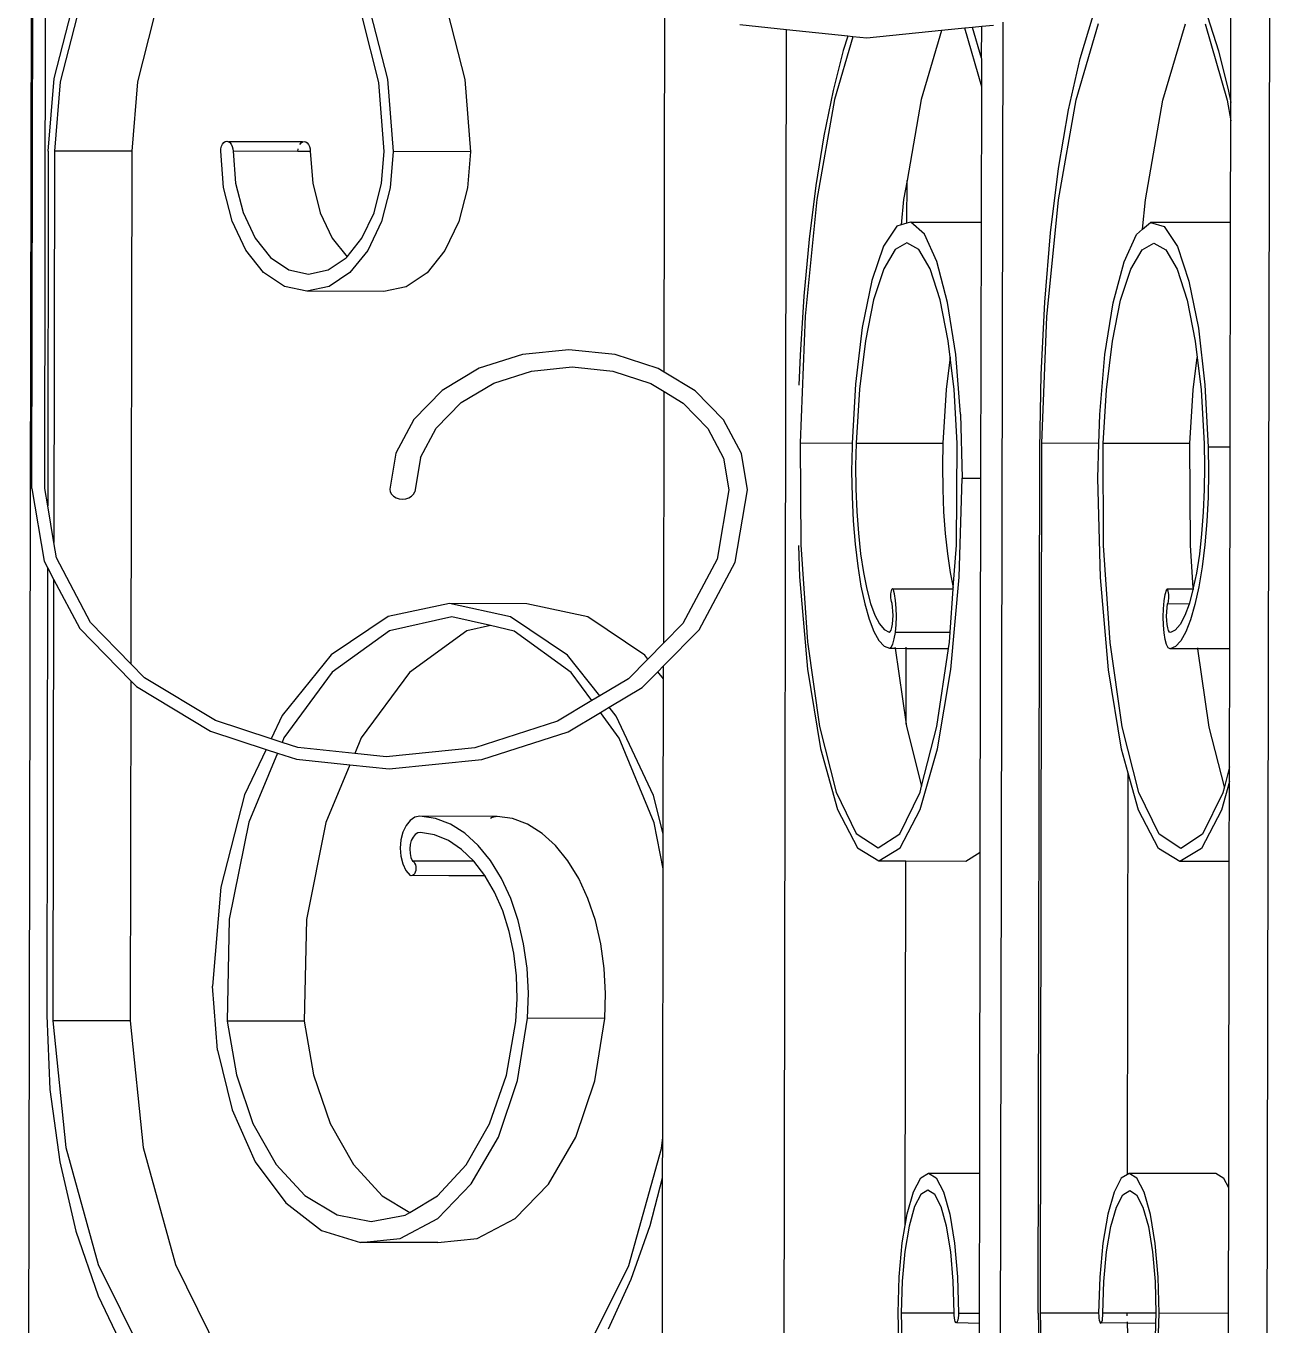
# Model space of a CAD drawing. Header units: millimetres. Extents: x 173236 to 801264, y -94969 to 615039.
# Drawn here: x 298375.4 to 298533.3, y -1700.3 to -1535.5 of the extents above; entities that cross this region are included whole.
import ezdxf

# ---------------------------------------------------------------- set-up
doc = ezdxf.new("R2010")
doc.units = ezdxf.units.MM
doc.header["$MEASUREMENT"] = 0
doc.layers.add('VOX-A-STAIRS-STEPS', color=140, linetype='Continuous')
doc.layers.add('VOX-A-WALL-PATT', color=233, linetype='Continuous')

# ---------------------------------------------------------------- blocks, each defined once
blk = doc.blocks.new('STAIR')
at = {"layer": 'VOX-A-WALL-PATT'}
for p, q in [((293682.29, 697.64), (293683.62, 1423.82)), ((293684.67, 1012.44), (293684.87, 1122.77)), ((293683.05, 1012.44), (293683.25, 1122.12)), ((293839.7, 851.78), (293840.14, 1091.04)), ((293835.15, 1061.42), (293835.19, 1080.69)), ((293685.88, 1064.45), (293688.08, 1073)), ((293725.98, 1072.93), (293728.15, 1064.37)), ((293735.78, 1072.91), (293737.95, 1064.35)), ((293763.26, 1027.2), (293763.35, 1074.36)), ((293688.73, 1072.22), (293686.63, 1064.04)), ((293698.53, 1072.21), (293696.43, 1064.03)), ((293727.05, 1063.97), (293724.97, 1072.16)), ((293778.77, 1070.63), (293772.87, 1071.25)), ((293805.04, 1071.19), (293803.56, 1071.04)), ((293805.85, 845.58), (293806.26, 1071.59)), ((293815.53, 1061.75), (293818.38, 1071.43)), ((293816.04, 1067.01), (293817.7, 1072.47)), ((293826.55, 1061.73), (293829.4, 1071.41)), ((293831.89, 1071.41), (293834.7, 1061.71)), ((293832.2, 1072.34), (293833.6, 1067.95)), ((293778.35, 835.66), (293778.77, 1070.63)), ((293786.56, 1069.82), (293778.77, 1070.63)), ((293787.2, 1069.75), (293784.86, 1061.8)), ((293786.56, 1069.82), (293785.98, 1068.03)), ((293787.2, 1069.75), (293786.56, 1069.82)), ((293788.96, 1069.57), (293787.2, 1069.75)), ((293798.45, 1070.53), (293788.96, 1069.57)), ((293798.45, 1070.53), (293795.88, 1061.78)), ((293801.4, 1070.83), (293798.45, 1070.53)), ((293802.37, 1070.92), (293801.4, 1070.83)), ((293803.55, 1063.42), (293801.4, 1070.83)), ((293803.56, 1071.04), (293802.37, 1070.92)), ((293803.54, 1067.03), (293802.37, 1070.92)), ((293803.54, 1067.03), (293803.56, 1071.04)), ((293785.98, 1068.03), (293784.69, 1062.93)), ((293833.6, 1067.95), (293834.87, 1062.84)), ((293803.55, 1066.95), (293803.54, 1067.03)), ((293803.55, 1063.42), (293803.55, 1066.95)), ((293814.56, 1060.49), (293816.04, 1067.01)), ((293685.12, 1055.26), (293685.88, 1064.45)), ((293686.63, 1064.04), (293685.9, 1055.26)), ((293696.43, 1064.03), (293695.7, 1055.24)), ((293727.74, 1055.19), (293727.05, 1063.97)), ((293728.15, 1064.37), (293728.88, 1055.18)), ((293737.95, 1064.35), (293738.68, 1055.17)), ((293784.69, 1062.93), (293783.53, 1057.18)), ((293803.52, 1046.24), (293803.55, 1063.42)), ((293784.86, 1061.8), (293782.63, 1049.13)), ((293795.88, 1061.78), (293794.08, 1051.52)), ((293813.3, 1049.07), (293815.53, 1061.75)), ((293824.32, 1049.05), (293826.55, 1061.73)), ((293834.7, 1061.71), (293835.15, 1059.1)), ((293834.87, 1062.84), (293835.15, 1061.42)), ((293835.15, 1059.1), (293835.15, 1061.42)), ((293813.31, 1053.06), (293814.56, 1060.49)), ((293835.12, 1046.18), (293835.15, 1059.1)), ((293707.23, 1056.12), (293707.39, 1056.32)), ((293707.39, 1056.32), (293707.58, 1056.45)), ((293707.58, 1056.45), (293707.78, 1056.49)), ((293707.78, 1056.49), (293707.98, 1056.44)), ((293707.98, 1056.44), (293708.17, 1056.32)), ((293717.38, 1056.43), (293707.98, 1056.44)), ((293708.17, 1056.32), (293708.33, 1056.12)), ((293717.03, 1056.1), (293717.19, 1056.3)), ((293717.19, 1056.3), (293717.38, 1056.43)), ((293717.38, 1056.43), (293717.58, 1056.47)), ((293717.58, 1056.47), (293717.78, 1056.43)), ((293717.78, 1056.43), (293717.97, 1056.3)), ((293717.97, 1056.3), (293718.13, 1056.1)), ((293783.53, 1057.18), (293782.52, 1050.87)), ((293685.12, 1055.26), (293685.04, 1010.24)), ((293685.9, 1055.26), (293685.81, 1005.6)), ((293695.7, 1055.24), (293685.9, 1055.26)), ((293695.7, 1055.24), (293695.58, 990.22)), ((293707, 1055.22), (293707.03, 1055.55)), ((293707.36, 1050.63), (293707, 1055.22)), ((293707.03, 1055.55), (293707.1, 1055.86)), ((293707.1, 1055.86), (293707.23, 1056.12)), ((293708.33, 1056.12), (293708.46, 1055.85)), ((293708.46, 1055.85), (293708.53, 1055.55)), ((293708.53, 1055.55), (293708.56, 1055.22)), ((293708.56, 1055.22), (293708.88, 1051.19)), ((293716.8, 1055.21), (293708.56, 1055.22)), ((293716.8, 1055.21), (293716.83, 1055.53)), ((293718.36, 1055.2), (293716.8, 1055.21)), ((293718.13, 1056.1), (293718.26, 1055.84)), ((293718.26, 1055.84), (293718.33, 1055.53)), ((293718.33, 1055.53), (293718.36, 1055.2)), ((293718.36, 1055.2), (293718.68, 1051.18)), ((293727.41, 1051.16), (293727.74, 1055.19)), ((293728.88, 1055.18), (293728.5, 1050.59)), ((293738.68, 1055.17), (293728.88, 1055.18)), ((293738.68, 1055.17), (293738.3, 1050.57)), ((293812.29, 1044.86), (293813.31, 1053.06)), ((293794.08, 1051.52), (293793.65, 1049.11)), ((293794.07, 1046.11), (293794.08, 1051.52)), ((293708.45, 1046.35), (293707.36, 1050.63)), ((293708.88, 1051.19), (293709.83, 1047.44)), ((293718.68, 1051.18), (293719.63, 1047.42)), ((293726.45, 1047.41), (293727.41, 1051.16)), ((293728.5, 1050.59), (293727.4, 1046.32)), ((293738.3, 1050.57), (293737.2, 1046.3)), ((293782.52, 1050.87), (293781.68, 1044.06)), ((293782.63, 1049.13), (293781.15, 1034.29)), ((293793.65, 1049.11), (293793.33, 1045.89)), ((293811.82, 1034.23), (293813.3, 1049.07)), ((293823.95, 1045.33), (293824.32, 1049.05)), ((293709.83, 1047.44), (293711.35, 1044.21)), ((293719.63, 1047.42), (293721.15, 1044.2)), ((293724.92, 1044.19), (293726.45, 1047.41)), ((293710.18, 1042.67), (293708.45, 1046.35)), ((293727.4, 1046.32), (293725.65, 1042.64)), ((293737.2, 1046.3), (293735.45, 1042.63)), ((293792.79, 1045.73), (293791.11, 1043.2)), ((293793.33, 1045.89), (293792.79, 1045.73)), ((293794.07, 1046.11), (293793.33, 1045.89)), ((293794.55, 1046.25), (293794.07, 1046.11)), ((293796.28, 1044.73), (293794.55, 1046.25)), ((293794.55, 1046.25), (293803.52, 1046.24)), ((293797.87, 1041.26), (293796.28, 1044.73)), ((293803.46, 1013.77), (293803.52, 1046.24)), ((293811.55, 1036.08), (293812.29, 1044.86)), ((293823.21, 1044.68), (293823.95, 1045.33)), ((293823.95, 1045.33), (293824.95, 1046.2)), ((293835.12, 1046.18), (293824.95, 1046.2)), ((293824.95, 1046.2), (293826.7, 1045.67)), ((293826.7, 1045.67), (293828.38, 1043.13)), ((293835.07, 1017.71), (293835.12, 1046.18)), ((293711.35, 1044.21), (293713.33, 1041.74)), ((293721.15, 1044.2), (293723.03, 1041.85)), ((293723.03, 1041.85), (293724.92, 1044.19)), ((293781.68, 1044.06), (293781, 1036.85)), ((293791.11, 1043.2), (293789.62, 1038.82)), ((293794.07, 1043.61), (293792.56, 1042.78)), ((293795.59, 1042.77), (293794.07, 1043.61)), ((293821.61, 1041.22), (293823.21, 1044.68)), ((293823.9, 1042.72), (293825.41, 1043.55)), ((293825.41, 1043.55), (293826.93, 1042.71)), ((293828.38, 1043.13), (293829.85, 1038.75)), ((293712.44, 1039.85), (293710.18, 1042.67)), ((293713.33, 1041.74), (293715.64, 1040.18)), ((293720.61, 1040.17), (293722.92, 1041.72)), ((293722.92, 1041.72), (293723.03, 1041.85)), ((293725.65, 1042.64), (293723.38, 1039.83)), ((293735.45, 1042.63), (293733.18, 1039.81)), ((293792.56, 1042.78), (293791.12, 1040.33)), ((293797.02, 1040.32), (293795.59, 1042.77)), ((293822.46, 1040.27), (293823.9, 1042.72)), ((293826.93, 1042.71), (293828.36, 1040.26)), ((293715.08, 1038.07), (293712.44, 1039.85)), ((293715.64, 1040.18), (293718.12, 1039.65)), ((293718.12, 1039.65), (293720.61, 1040.17)), ((293723.38, 1039.83), (293720.74, 1038.06)), ((293733.18, 1039.81), (293730.54, 1038.04)), ((293791.12, 1040.33), (293789.84, 1036.4)), ((293798.29, 1036.38), (293797.02, 1040.32)), ((293799.22, 1036.06), (293797.87, 1041.26)), ((293820.24, 1036.02), (293821.61, 1041.22)), ((293821.18, 1036.34), (293822.46, 1040.27)), ((293828.36, 1040.26), (293829.62, 1036.33)), ((293789.62, 1038.82), (293788.4, 1032.86)), ((293829.85, 1038.75), (293831.05, 1032.78)), ((293717.91, 1037.46), (293715.08, 1038.07)), ((293720.74, 1038.06), (293717.91, 1037.46)), ((293727.71, 1037.44), (293717.91, 1037.46)), ((293730.54, 1038.04), (293727.71, 1037.44)), ((293781, 1036.85), (293780.51, 1029.35)), ((293789.84, 1036.4), (293788.79, 1031.2)), ((293799.31, 1031.19), (293798.29, 1036.38)), ((293800.25, 1029.46), (293799.22, 1036.06)), ((293811.09, 1026.9), (293811.55, 1036.08)), ((293819.19, 1029.43), (293820.24, 1036.02)), ((293820.13, 1031.15), (293821.18, 1036.34)), ((293829.62, 1036.33), (293830.65, 1031.13)), ((293781.15, 1034.29), (293780.53, 1018.23)), ((293811.2, 1018.18), (293811.82, 1034.23)), ((293788.4, 1032.86), (293787.54, 1025.7)), ((293831.05, 1032.78), (293831.88, 1025.62)), ((293751.16, 1030.06), (293745.29, 1029.46)), ((293757.03, 1029.44), (293751.16, 1030.06)), ((293788.79, 1031.2), (293788.03, 1025.03)), ((293799.56, 1029.11), (293799.31, 1031.19)), ((293819.37, 1024.97), (293820.13, 1031.15)), ((293830.65, 1031.13), (293830.9, 1029.05)), ((293745.29, 1029.46), (293739.81, 1027.7)), ((293762.5, 1027.66), (293757.03, 1029.44)), ((293780.51, 1029.35), (293780.36, 1025.56)), ((293799.56, 1029.11), (293799.06, 1025.01)), ((293800.05, 1025.01), (293799.56, 1029.11)), ((293800.88, 1021.87), (293800.25, 1029.46)), ((293818.53, 1021.84), (293819.19, 1029.43)), ((293830.4, 1024.95), (293830.9, 1029.05)), ((293830.9, 1029.05), (293831.39, 1024.95)), ((293739.81, 1027.7), (293735.11, 1024.89)), ((293741.65, 1025.81), (293746.45, 1027.35)), ((293746.45, 1027.35), (293751.6, 1027.87)), ((293751.6, 1027.87), (293756.75, 1027.33)), ((293756.75, 1027.33), (293761.55, 1025.77)), ((293763.26, 1027.2), (293762.5, 1027.66)), ((293767.2, 1024.83), (293763.26, 1027.2)), ((293810.93, 1017.52), (293811.09, 1026.9)), ((293737.52, 1023.34), (293741.65, 1025.81)), ((293761.55, 1025.77), (293763.26, 1024.74)), ((293787.54, 1025.7), (293787.12, 1018.22)), ((293788.03, 1025.03), (293787.61, 1018.22)), ((293799.06, 1025.01), (293798.63, 1018.2)), ((293800.45, 1018.2), (293800.05, 1025.01)), ((293818.95, 1018.16), (293819.37, 1024.97)), ((293829.97, 1018.14), (293830.4, 1024.95)), ((293831.39, 1024.95), (293831.79, 1018.14)), ((293831.88, 1025.62), (293832.3, 1017.71)), ((293735.11, 1024.89), (293731.49, 1021.22)), ((293734.35, 1020.12), (293737.52, 1023.34)), ((293763.2, 992.86), (293763.26, 1024.74)), ((293763.26, 1024.74), (293765.66, 1023.29)), ((293770.8, 1021.15), (293767.2, 1024.83)), ((293765.66, 1023.29), (293768.82, 1020.06)), ((293800.88, 1021.87), (293801.09, 1013.78)), ((293818.42, 1018.16), (293818.53, 1021.84)), ((293731.49, 1021.22), (293729.22, 1016.95)), ((293732.36, 1016.38), (293734.35, 1020.12)), ((293768.82, 1020.06), (293770.8, 1016.31)), ((293773.06, 1016.87), (293770.8, 1021.15)), ((293729.22, 1016.95), (293728.44, 1012.36)), ((293773.82, 1012.27), (293773.06, 1016.87)), ((293780.53, 1018.23), (293780.6, 1005.31)), ((293780.53, 1018.23), (293787.12, 1018.22)), ((293787.1, 1017.8), (293787.05, 1014.62)), ((293787.12, 1018.22), (293787.1, 1017.8)), ((293787.61, 1018.22), (293787.55, 1015.31)), ((293787.61, 1018.22), (293798.63, 1018.2)), ((293798.63, 1018.2), (293798.57, 1015.29)), ((293800.34, 1005.27), (293800.45, 1018.2)), ((293810.73, 907.85), (293810.93, 1017.52)), ((293811, 907.85), (293811.2, 1018.18)), ((293818.42, 1018.16), (293811.2, 1018.18)), ((293818.29, 1013.75), (293818.42, 1018.16)), ((293829.97, 1018.14), (293818.95, 1018.16)), ((293819.01, 1005.24), (293818.95, 1018.16)), ((293830.04, 1005.22), (293829.97, 1018.14)), ((293831.79, 1018.14), (293831.84, 1015.23)), ((293835.07, 1017.71), (293832.3, 1017.71)), ((293832.3, 1017.71), (293832.33, 1014.54)), ((293835.02, 992.1), (293835.07, 1017.71)), ((293732.36, 1016.38), (293731.62, 1012.02)), ((293770.8, 1016.31), (293771.47, 1012.28)), ((293787.55, 1015.31), (293787.58, 1012.4)), ((293798.57, 1015.29), (293798.6, 1012.38)), ((293831.84, 1015.23), (293831.8, 1012.32)), ((293787.05, 1014.62), (293787.11, 1011.45)), ((293800.71, 1001.2), (293801.09, 1013.78)), ((293801.09, 1013.78), (293803.46, 1013.77)), ((293803.37, 966.3), (293803.46, 1013.77)), ((293818.63, 1001.17), (293818.29, 1013.75)), ((293832.33, 1014.54), (293832.27, 1011.37)), ((293683.05, 1012.44), (293684.58, 1003.25)), ((293685.04, 1010.24), (293684.67, 1012.44)), ((293728.44, 1012.36), (293728.49, 1012.03)), ((293728.49, 1012.03), (293728.65, 1011.72)), ((293731.46, 1011.72), (293731.62, 1012.02)), ((293771.47, 1012.28), (293769.98, 1003.5)), ((293772.26, 1003.09), (293773.82, 1012.27)), ((293787.58, 1012.4), (293787.69, 1009.53)), ((293798.6, 1012.38), (293798.72, 1009.51)), ((293831.8, 1012.32), (293831.67, 1009.45)), ((293685.81, 1005.6), (293685.04, 1010.24)), ((293728.65, 1011.72), (293728.91, 1011.46)), ((293728.91, 1011.46), (293729.24, 1011.26)), ((293729.24, 1011.26), (293729.63, 1011.13)), ((293729.63, 1011.13), (293730.05, 1011.09)), ((293730.05, 1011.09), (293730.47, 1011.13)), ((293730.47, 1011.13), (293730.86, 1011.26)), ((293730.86, 1011.26), (293731.2, 1011.46)), ((293731.2, 1011.46), (293731.46, 1011.72)), ((293787.11, 1011.45), (293787.25, 1008.35)), ((293832.27, 1011.37), (293832.11, 1008.27)), ((293787.69, 1009.53), (293787.9, 1006.78)), ((293798.72, 1009.51), (293798.92, 1006.76)), ((293831.67, 1009.45), (293831.46, 1006.7)), ((293787.25, 1008.35), (293787.5, 1005.38)), ((293832.11, 1008.27), (293831.86, 1005.3)), ((293686.14, 1003.65), (293685.81, 1005.6)), ((293780.32, 1005.22), (293780.43, 1001.24)), ((293780.6, 1005.31), (293781.43, 993)), ((293787.5, 1005.38), (293787.82, 1002.59)), ((293787.9, 1006.78), (293788.18, 1004.18)), ((293798.92, 1006.76), (293799.21, 1004.16)), ((293799.95, 999.88), (293800.34, 1005.27)), ((293819.85, 992.93), (293819.01, 1005.24)), ((293830.4, 999.83), (293830.04, 1005.22)), ((293831.46, 1006.7), (293831.17, 1004.11)), ((293831.86, 1005.3), (293831.52, 1002.52)), ((293690.46, 995.46), (293686.14, 1003.65)), ((293788.18, 1004.18), (293788.54, 1001.8)), ((293799.21, 1004.16), (293799.57, 1001.78)), ((293831.17, 1004.11), (293830.8, 1001.73)), ((293684.58, 1003.25), (293685.02, 1002.42)), ((293685.02, 1002.42), (293684.92, 945.59)), ((293685.02, 1002.42), (293685.8, 1000.94)), ((293769.98, 1003.5), (293765.62, 995.32)), ((293767.71, 994.54), (293772.26, 1003.09)), ((293787.82, 1002.59), (293788.23, 1000.05)), ((293831.52, 1002.52), (293831.1, 999.97)), ((293685.8, 1000.94), (293685.7, 944.93)), ((293685.8, 1000.94), (293689.1, 994.69)), ((293780.43, 1001.24), (293781.46, 989.52)), ((293788.54, 1001.8), (293788.97, 999.68)), ((293799.57, 1001.78), (293799.95, 999.88)), ((293799.64, 989.48), (293800.71, 1001.2)), ((293819.65, 989.45), (293818.63, 1001.17)), ((293830.8, 1001.73), (293830.4, 999.83)), ((293788.23, 1000.05), (293788.71, 997.8)), ((293788.97, 999.68), (293789.46, 997.87)), ((293792.03, 998.81), (293792.04, 999.05)), ((293792.04, 998.56), (293792.03, 998.81)), ((293792.04, 999.05), (293792.06, 999.28)), ((293792.06, 999.28), (293792.09, 999.48)), ((293792.09, 999.48), (293792.14, 999.63)), ((293792.14, 999.63), (293792.19, 999.73)), ((293792.19, 999.73), (293792.24, 999.76)), ((293792.24, 999.76), (293792.3, 999.72)), ((293792.3, 999.72), (293799.94, 999.74)), ((293792.3, 999.72), (293799.94, 999.71)), ((293792.47, 999.08), (293792.3, 999.72)), ((293792.61, 998.24), (293792.47, 999.08)), ((293799.55, 994.23), (293799.94, 999.71)), ((293799.94, 999.74), (293799.95, 999.88)), ((293799.94, 999.71), (293799.94, 999.74)), ((293826.71, 998.18), (293826.85, 999.01)), ((293826.85, 999.01), (293827.03, 999.66)), ((293827.09, 999.69), (293827.03, 999.66)), ((293827.14, 999.66), (293827.09, 999.69)), ((293830.37, 999.69), (293827.14, 999.66)), ((293830.37, 999.65), (293827.14, 999.66)), ((293827.19, 999.57), (293827.14, 999.66)), ((293827.23, 999.42), (293827.19, 999.57)), ((293827.27, 999.22), (293827.23, 999.42)), ((293827.29, 998.99), (293827.27, 999.22)), ((293827.3, 998.74), (293827.29, 998.99)), ((293827.29, 998.49), (293827.3, 998.74)), ((293830.36, 999.61), (293829.86, 997.79)), ((293830.37, 999.65), (293830.36, 999.61)), ((293830.4, 999.83), (293830.37, 999.69)), ((293830.37, 999.69), (293830.37, 999.65)), ((293831.1, 999.97), (293830.61, 997.72)), ((293736.02, 997.85), (293728.26, 996.21)), ((293743.77, 996.18), (293736.02, 997.85)), ((293745.82, 997.83), (293736.02, 997.85)), ((293753.57, 996.16), (293745.82, 997.83)), ((293788.71, 997.8), (293789.26, 995.88)), ((293789.46, 997.87), (293790, 996.39)), ((293792.06, 998.32), (293792.04, 998.56)), ((293792.09, 998.12), (293792.06, 998.32)), ((293792.13, 997.97), (293792.09, 998.12)), ((293792.18, 997.87), (293792.13, 997.97)), ((293792.25, 997.41), (293792.18, 997.87)), ((293792.29, 996.89), (293792.25, 997.41)), ((293792.7, 997.26), (293792.61, 998.24)), ((293792.73, 996.22), (293792.7, 997.26)), ((293826.59, 996.16), (293826.62, 997.2)), ((293826.62, 997.2), (293826.71, 998.18)), ((293827.03, 996.82), (293827.07, 997.35)), ((293827.07, 997.35), (293827.14, 997.81)), ((293827.14, 997.81), (293827.19, 997.9)), ((293829.86, 997.79), (293827.14, 997.81)), ((293827.19, 997.9), (293827.24, 998.06)), ((293827.24, 998.06), (293827.27, 998.26)), ((293827.27, 998.26), (293827.29, 998.49)), ((293829.86, 997.79), (293829.31, 996.32)), ((293830.61, 997.72), (293830.06, 995.8)), ((293695.58, 990.22), (293690.46, 995.46)), ((293728.26, 996.21), (293721.03, 991.37)), ((293736.32, 996.19), (293728.43, 994.4)), ((293741.22, 995.06), (293736.32, 996.19)), ((293750.99, 991.31), (293743.77, 996.18)), ((293760.79, 991.29), (293753.57, 996.16)), ((293765.62, 995.32), (293763.2, 992.86)), ((293789.26, 995.88), (293789.85, 994.33)), ((293790, 996.39), (293790.58, 995.28)), ((293792.23, 995.26), (293792.28, 995.77)), ((293792.28, 995.77), (293792.3, 996.33)), ((293792.3, 996.33), (293792.29, 996.89)), ((293792.69, 995.17), (293792.73, 996.22)), ((293826.62, 995.11), (293826.59, 996.16)), ((293827.01, 996.26), (293827.03, 996.82)), ((293827.03, 995.71), (293827.01, 996.26)), ((293827.08, 995.2), (293827.03, 995.71)), ((293829.31, 996.32), (293828.73, 995.21)), ((293830.06, 995.8), (293829.46, 994.26)), ((293689.1, 994.69), (293695.58, 988.06)), ((293728.43, 994.4), (293721.14, 989.15)), ((293738.23, 994.39), (293730.94, 989.13)), ((293741.22, 995.06), (293738.23, 994.39)), ((293744.21, 994.37), (293741.22, 995.06)), ((293751.48, 989.09), (293744.21, 994.37)), ((293763.19, 989.96), (293767.71, 994.54)), ((293789.85, 994.33), (293790.49, 993.18)), ((293790.58, 995.28), (293791.19, 994.56)), ((293791.19, 994.56), (293791.82, 994.24)), ((293791.82, 994.24), (293791.94, 994.3)), ((293791.94, 994.3), (293792.06, 994.49)), ((293792.06, 994.49), (293792.15, 994.82)), ((293792.15, 994.82), (293792.23, 995.26)), ((293792.46, 993.36), (293792.6, 994.2)), ((293792.6, 994.2), (293792.61, 994.24)), ((293792.61, 994.24), (293792.69, 995.17)), ((293792.61, 994.24), (293799.55, 994.23)), ((293799.46, 992.97), (293799.55, 994.23)), ((293826.7, 994.14), (293826.62, 995.11)), ((293826.84, 993.3), (293826.7, 994.14)), ((293827.16, 994.76), (293827.08, 995.2)), ((293827.26, 994.43), (293827.16, 994.76)), ((293827.37, 994.23), (293827.26, 994.43)), ((293827.49, 994.17), (293827.37, 994.23)), ((293828.12, 994.49), (293827.49, 994.17)), ((293828.73, 995.21), (293828.12, 994.49)), ((293829.46, 994.26), (293828.81, 993.11)), ((293763.2, 992.86), (293761.18, 990.81)), ((293781.43, 993), (293782.97, 982.27)), ((293790.49, 993.18), (293791.16, 992.46)), ((293791.16, 992.46), (293791.84, 992.18)), ((293791.84, 992.18), (293792.07, 992.31)), ((293791.84, 992.18), (293792.57, 992.18)), ((293792.07, 992.31), (293792.28, 992.72)), ((293792.28, 992.72), (293792.46, 993.36)), ((293792.55, 992.31), (293792.57, 992.18)), ((293792.57, 992.18), (293793.95, 982.56)), ((293792.57, 992.18), (293793.97, 992.17)), ((293793.95, 982.56), (293793.97, 992.17)), ((293793.97, 992.17), (293793.97, 992.31)), ((293793.97, 992.17), (293799.34, 992.16)), ((293797.88, 982.24), (293799.34, 992.16)), ((293799.34, 992.16), (293799.46, 992.97)), ((293821.39, 982.2), (293819.85, 992.93)), ((293827.02, 992.65), (293826.84, 993.3)), ((293827.23, 992.25), (293827.02, 992.65)), ((293827.46, 992.11), (293827.23, 992.25)), ((293828.14, 992.39), (293827.46, 992.11)), ((293830.99, 992.11), (293827.46, 992.11)), ((293828.81, 993.11), (293828.14, 992.39)), ((293830.99, 992.11), (293830.97, 992.24)), ((293832.41, 982.18), (293830.99, 992.11)), ((293835.02, 992.1), (293830.99, 992.11)), ((293835, 977.16), (293835.02, 992.1)), ((293721.03, 991.37), (293714.81, 983.65)), ((293755.11, 986.16), (293750.99, 991.31)), ((293761.18, 990.81), (293758.72, 988.31)), ((293761.18, 990.81), (293760.79, 991.29)), ((293697.34, 988.42), (293695.58, 990.22)), ((293721.14, 989.15), (293715.02, 980.84)), ((293730.94, 989.13), (293724.82, 980.82)), ((293754.08, 985.54), (293751.48, 989.09)), ((293760.48, 987.21), (293762.46, 989.21)), ((293762.46, 989.21), (293763.19, 989.96)), ((293763.19, 988.29), (293762.46, 989.21)), ((293763.19, 988.29), (293763.19, 989.96)), ((293781.46, 989.52), (293783.11, 979.45)), ((293797.95, 979.42), (293799.64, 989.48)), ((293821.3, 979.38), (293819.65, 989.45)), ((293695.58, 988.06), (293695.5, 944.91)), ((293695.58, 988.06), (293696.3, 987.32)), ((293696.3, 987.32), (293705.69, 981.67)), ((293706.32, 983.01), (293697.34, 988.42)), ((293758.72, 988.31), (293755.11, 986.16)), ((293756.28, 984.7), (293760.48, 987.21)), ((293763.15, 968.64), (293763.19, 988.29)), ((293754.08, 985.54), (293749.72, 982.93)), ((293755.11, 986.16), (293754.08, 985.54)), ((293751.07, 981.58), (293755.18, 984.04)), ((293755.18, 984.04), (293756.28, 984.7)), ((293757.57, 980.76), (293755.18, 984.04)), ((293757.18, 983.58), (293756.28, 984.7)), ((293713.4, 980.7), (293706.32, 983.01)), ((293714.81, 983.65), (293713.4, 980.7)), ((293749.72, 982.93), (293739.24, 979.56)), ((293761.92, 973.51), (293757.18, 983.58)), ((293782.97, 982.27), (293785.09, 973.94)), ((293793.95, 982.56), (293794, 982.25)), ((293794, 982.25), (293795.92, 974.68)), ((293795.92, 974.68), (293797.88, 982.24)), ((293823.51, 973.87), (293821.39, 982.2)), ((293834.34, 974.61), (293832.41, 982.18)), ((293705.69, 981.67), (293712.77, 979.36)), ((293714.78, 980.25), (293713.4, 980.7)), ((293715.02, 980.84), (293714.78, 980.25)), ((293724.82, 980.82), (293724, 978.84)), ((293740.12, 978.06), (293751.07, 981.58)), ((293762, 970.02), (293757.57, 980.76)), ((293712.77, 979.36), (293710.03, 973.6)), ((293714.21, 978.89), (293710.55, 970.11)), ((293712.77, 979.36), (293714.21, 978.89)), ((293714.21, 978.89), (293716.63, 978.1)), ((293716.78, 979.6), (293714.78, 980.25)), ((293724, 978.84), (293716.78, 979.6)), ((293728.01, 978.42), (293724, 978.84)), ((293739.24, 979.56), (293728.01, 978.42)), ((293783.11, 979.45), (293785.27, 971.72)), ((293795.76, 971.71), (293797.95, 979.42)), ((293822.15, 976.36), (293821.3, 979.38)), ((293716.63, 978.1), (293723.39, 977.39)), ((293723.39, 977.39), (293720.35, 970.1)), ((293723.39, 977.39), (293728.37, 976.87)), ((293728.37, 976.87), (293740.12, 978.06)), ((293822.06, 925.44), (293822.15, 976.36)), ((293823.46, 971.66), (293822.15, 976.36)), ((293835, 977.16), (293834.34, 974.61)), ((293834.99, 975.27), (293835, 977.16)), ((293785.09, 973.94), (293787.63, 968.67)), ((293793.17, 968.66), (293795.73, 973.92)), ((293795.73, 973.92), (293795.92, 974.68)), ((293826.05, 968.6), (293823.51, 973.87)), ((293834.99, 975.27), (293833.96, 971.64)), ((293834.34, 974.61), (293834.14, 973.85)), ((293834.97, 965.12), (293834.99, 975.27)), ((293710.03, 973.6), (293707.01, 961.89)), ((293763.15, 968.64), (293761.92, 973.51)), ((293834.14, 973.85), (293831.58, 968.59)), ((293731.63, 970.74), (293731.03, 970.34)), ((293732.28, 970.88), (293731.63, 970.74)), ((293742.08, 970.86), (293732.28, 970.88)), ((293734.23, 970.59), (293732.28, 970.88)), ((293736.14, 969.87), (293734.23, 970.59)), ((293741.43, 970.73), (293741.22, 970.58)), ((293742.08, 970.86), (293741.43, 970.73)), ((293744.03, 970.58), (293742.08, 970.86)), ((293745.94, 969.85), (293744.03, 970.58)), ((293785.27, 971.72), (293787.79, 966.87)), ((293793.22, 966.86), (293795.76, 971.71)), ((293825.99, 966.8), (293823.46, 971.66)), ((293833.96, 971.64), (293831.42, 966.79)), ((293710.55, 970.11), (293708.08, 957.81)), ((293720.35, 970.1), (293717.88, 957.79)), ((293730.51, 969.7), (293730.12, 968.86)), ((293731.03, 970.34), (293730.51, 969.7)), ((293737.97, 968.72), (293736.14, 969.87)), ((293747.77, 968.7), (293745.94, 969.85)), ((293763.15, 964.19), (293762, 970.02)), ((293729.87, 967.89), (293729.78, 966.84)), ((293730.12, 968.86), (293729.87, 967.89)), ((293731.04, 967.29), (293730.98, 966.73)), ((293731.18, 967.8), (293731.04, 967.29)), ((293731.4, 968.24), (293731.18, 967.8)), ((293731.69, 968.56), (293731.4, 968.24)), ((293732.01, 968.76), (293731.69, 968.56)), ((293732.36, 968.82), (293732.01, 968.76)), ((293734.14, 968.5), (293732.36, 968.82)), ((293735.89, 967.78), (293734.14, 968.5)), ((293737.55, 966.66), (293735.89, 967.78)), ((293739.68, 967.17), (293737.97, 968.72)), ((293749.48, 967.15), (293747.77, 968.7)), ((293763.15, 964.19), (293763.15, 968.64)), ((293787.63, 968.67), (293790.4, 966.86)), ((293790.4, 966.86), (293793.17, 968.66)), ((293828.81, 966.79), (293826.05, 968.6)), ((293831.58, 968.59), (293828.81, 966.79)), ((293729.78, 966.84), (293729.86, 965.8)), ((293729.86, 965.8), (293730.11, 964.82)), ((293730.98, 966.73), (293731.02, 966.17)), ((293731.02, 966.17), (293731.14, 965.65)), ((293731.14, 965.65), (293731.34, 965.19)), ((293739.1, 965.18), (293737.55, 966.66)), ((293741.24, 965.25), (293739.68, 967.17)), ((293751.04, 965.23), (293749.48, 967.15)), ((293787.79, 966.87), (293790.5, 965.21)), ((293790.5, 965.21), (293793.22, 966.86)), ((293801.53, 965.19), (293803.37, 966.3)), ((293803.3, 925.6), (293803.37, 966.3)), ((293828.7, 965.14), (293825.99, 966.8)), ((293831.42, 966.79), (293828.7, 965.14)), ((293730.11, 964.82), (293730.5, 963.98)), ((293730.5, 963.98), (293731.02, 963.34)), ((293731.34, 965.19), (293731.48, 965.09)), ((293739.1, 965.18), (293731.34, 965.19)), ((293731.48, 965.09), (293731.6, 964.94)), ((293731.6, 964.94), (293731.7, 964.73)), ((293731.75, 964), (293731.69, 963.77)), ((293731.7, 964.73), (293731.75, 964.5)), ((293731.75, 964.5), (293731.77, 964.25)), ((293731.77, 964.25), (293731.75, 964)), ((293740.5, 963.36), (293739.1, 965.18)), ((293742.62, 962.99), (293741.24, 965.25)), ((293752.42, 962.98), (293751.04, 965.23)), ((293763.08, 930.12), (293763.15, 964.19)), ((293790.5, 965.21), (293793.92, 965.2)), ((293793.84, 918.95), (293793.92, 965.2)), ((293793.92, 965.2), (293801.53, 965.19)), ((293834.97, 965.12), (293828.7, 965.14)), ((293834.9, 923.73), (293834.97, 965.12)), ((293731.17, 963.3), (293731.02, 963.34)), ((293731.33, 963.34), (293731.17, 963.3)), ((293731.47, 963.43), (293731.33, 963.34)), ((293740.53, 963.32), (293731.33, 963.34)), ((293740.55, 963.29), (293731.33, 963.34)), ((293731.59, 963.58), (293731.47, 963.43)), ((293731.69, 963.77), (293731.59, 963.58)), ((293740.53, 963.32), (293740.5, 963.36)), ((293740.55, 963.29), (293740.53, 963.32)), ((293741.74, 961.24), (293740.55, 963.29)), ((293743.79, 960.45), (293742.62, 962.99)), ((293753.59, 960.43), (293752.42, 962.98)), ((293707.01, 961.89), (293705.97, 949.31)), ((293742.78, 958.86), (293741.74, 961.24)), ((293744.74, 957.66), (293743.79, 960.45)), ((293754.54, 957.65), (293753.59, 960.43)), ((293708.08, 957.81), (293707.8, 944.89)), ((293717.88, 957.79), (293717.6, 944.87)), ((293743.6, 956.27), (293742.78, 958.86)), ((293745.43, 954.69), (293744.74, 957.66)), ((293755.23, 954.67), (293754.54, 957.65)), ((293744.19, 953.51), (293743.6, 956.27)), ((293745.87, 951.59), (293745.43, 954.69)), ((293755.67, 951.57), (293755.23, 954.67)), ((293744.53, 950.65), (293744.19, 953.51)), ((293746.03, 948.42), (293745.87, 951.59)), ((293755.83, 948.4), (293755.67, 951.57)), ((293706.59, 941.22), (293705.97, 949.31)), ((293744.62, 947.73), (293744.53, 950.65)), ((293744.46, 944.82), (293744.62, 947.73)), ((293745.92, 945.24), (293746.03, 948.42)), ((293755.72, 945.23), (293755.83, 948.4)), ((293684.92, 945.59), (293685.33, 936.2)), ((293685.7, 944.93), (293687.36, 928.87)), ((293695.5, 944.91), (293685.7, 944.93)), ((293695.5, 944.91), (293697.16, 928.85)), ((293717.6, 944.87), (293707.8, 944.89)), ((293707.8, 944.89), (293708.98, 938.08)), ((293717.6, 944.87), (293718.77, 938.06)), ((293743.27, 938.01), (293744.46, 944.82)), ((293744.66, 937.34), (293745.92, 945.24)), ((293755.72, 945.23), (293745.92, 945.24)), ((293754.46, 937.32), (293755.72, 945.23)), ((293706.59, 941.22), (293708.43, 933.63)), ((293708.98, 938.08), (293711.09, 931.9)), ((293718.77, 938.06), (293720.89, 931.88)), ((293741.12, 931.84), (293743.27, 938.01)), ((293685.33, 936.2), (293686.57, 927.02)), ((293742.24, 930.18), (293744.66, 937.34)), ((293752.04, 930.17), (293754.46, 937.32)), ((293708.43, 933.63), (293711.37, 927.02)), ((293711.09, 931.9), (293714.05, 926.69)), ((293720.89, 931.88), (293723.85, 926.68)), ((293738.15, 926.65), (293741.12, 931.84)), ((293738.79, 924.23), (293742.24, 930.18)), ((293748.59, 924.21), (293752.04, 930.17)), ((293762.93, 928.73), (293763.08, 930.12)), ((293763.07, 925.01), (293763.08, 930.12)), ((293687.36, 928.87), (293691.46, 914.02)), ((293697.16, 928.85), (293701.26, 914)), ((293758.78, 913.9), (293762.93, 928.73)), ((293686.57, 927.02), (293688.63, 918.24)), ((293711.37, 927.02), (293715.24, 921.82)), ((293714.05, 926.69), (293717.67, 922.76)), ((293723.85, 926.68), (293727.47, 922.74)), ((293734.52, 922.72), (293738.15, 926.65)), ((293761.48, 918.96), (293763.07, 925.01)), ((293763.03, 900.6), (293763.07, 925.01)), ((293794.88, 923.24), (293795.81, 925.01)), ((293795.81, 925.01), (293796.8, 925.61)), ((293796.8, 925.61), (293797.79, 925.01)), ((293796.8, 925.61), (293803.3, 925.6)), ((293797.79, 925.01), (293798.71, 923.23)), ((293803.26, 907.86), (293803.3, 925.6)), ((293821.26, 924.96), (293820.34, 923.19)), ((293822.06, 925.44), (293821.26, 924.96)), ((293822.26, 925.57), (293822.06, 925.44)), ((293833.28, 925.55), (293822.26, 925.57)), ((293823.25, 924.96), (293822.26, 925.57)), ((293824.17, 923.19), (293823.25, 924.96)), ((293834.27, 924.94), (293833.28, 925.55)), ((293834.9, 923.73), (293834.27, 924.94)), ((293734.54, 919.85), (293738.79, 924.23)), ((293744.34, 919.84), (293748.59, 924.21)), ((293794.08, 920.42), (293794.88, 923.24)), ((293795.85, 922.9), (293795.04, 921.35)), ((293796.72, 923.43), (293795.85, 922.9)), ((293797.59, 922.9), (293796.72, 923.43)), ((293798.4, 921.34), (293797.59, 922.9)), ((293798.71, 923.23), (293799.5, 920.41)), ((293820.34, 923.19), (293819.54, 920.38)), ((293820.64, 921.3), (293821.46, 922.85)), ((293821.46, 922.85), (293822.33, 923.38)), ((293822.33, 923.38), (293823.2, 922.85)), ((293823.2, 922.85), (293824.01, 921.29)), ((293824.96, 920.37), (293824.17, 923.19)), ((293834.87, 907.8), (293834.9, 923.73)), ((293715.24, 921.82), (293719.79, 918.34)), ((293717.67, 922.76), (293721.76, 920.3)), ((293727.47, 922.74), (293730.99, 920.62)), ((293730.99, 920.62), (293734.52, 922.72)), ((293795.04, 921.35), (293794.34, 918.88)), ((293799.09, 918.87), (293798.4, 921.34)), ((293819.94, 918.83), (293820.64, 921.3)), ((293824.01, 921.29), (293824.7, 918.82)), ((293721.76, 920.3), (293726.09, 919.46)), ((293726.09, 919.46), (293730.42, 920.28)), ((293729.75, 917.33), (293734.54, 919.85)), ((293730.42, 920.28), (293730.99, 920.62)), ((293739.55, 917.31), (293744.34, 919.84)), ((293793.84, 918.95), (293794.08, 920.42)), ((293799.5, 920.41), (293800.1, 916.74)), ((293819.54, 920.38), (293818.92, 916.7)), ((293825.56, 916.69), (293824.96, 920.37)), ((293688.63, 918.24), (293691.46, 910.03)), ((293719.79, 918.34), (293724.73, 916.81)), ((293759.08, 912.16), (293761.48, 918.96)), ((293793.47, 916.75), (293793.84, 918.95)), ((293794.34, 918.88), (293793.8, 915.66)), ((293799.62, 915.64), (293799.09, 918.87)), ((293819.4, 915.61), (293819.94, 918.83)), ((293824.7, 918.82), (293825.22, 915.6)), ((293724.73, 916.81), (293729.75, 917.33)), ((293734.53, 916.8), (293724.73, 916.81)), ((293734.53, 916.8), (293739.55, 917.31)), ((293793.08, 912.47), (293793.47, 916.75)), ((293800.1, 916.74), (293800.48, 912.46)), ((293818.92, 916.7), (293818.53, 912.42)), ((293825.94, 912.41), (293825.56, 916.69)), ((293793.8, 915.66), (293793.46, 911.9)), ((293799.95, 911.89), (293799.62, 915.64)), ((293819.06, 911.86), (293819.4, 915.61)), ((293825.22, 915.6), (293825.55, 911.85)), ((293691.46, 914.02), (293697.75, 901.33)), ((293701.26, 914), (293707.55, 901.31)), ((293752.45, 901.23), (293758.78, 913.9)), ((293756.22, 905.85), (293759.08, 912.16)), ((293792.94, 907.88), (293793.08, 912.47)), ((293793.46, 911.9), (293793.33, 907.88)), ((293800.06, 907.87), (293799.95, 911.89)), ((293800.48, 912.46), (293800.6, 907.86)), ((293818.53, 912.42), (293818.39, 907.83)), ((293818.94, 907.83), (293819.06, 911.86)), ((293825.55, 911.85), (293825.66, 907.82)), ((293826.06, 907.82), (293825.94, 912.41)), ((293691.46, 910.03), (293694.53, 903.56)), ((293793.18, 898.69), (293792.94, 907.88)), ((293793.33, 907.88), (293800.06, 907.87)), ((293793.33, 907.88), (293793.57, 899.09)), ((293800.06, 907.54), (293800.06, 907.87)), ((293800.09, 907.23), (293800.06, 907.54)), ((293800.13, 906.97), (293800.09, 907.23)), ((293800.19, 906.77), (293800.13, 906.97)), ((293800.26, 906.64), (293800.19, 906.77)), ((293800.33, 906.6), (293800.26, 906.64)), ((293800.4, 906.64), (293800.33, 906.6)), ((293800.46, 906.77), (293800.4, 906.64)), ((293800.4, 906.64), (293803.26, 906.59)), ((293800.52, 906.97), (293800.46, 906.77)), ((293800.56, 907.23), (293800.52, 906.97)), ((293800.59, 907.54), (293800.56, 907.23)), ((293800.6, 907.86), (293800.59, 907.54)), ((293800.6, 907.86), (293803.26, 907.86)), ((293803.21, 876.43), (293803.26, 906.59)), ((293803.26, 906.59), (293803.26, 907.86)), ((293810.73, 907.85), (293810.97, 898.66)), ((293818.39, 907.83), (293811, 907.85)), ((293811.23, 899.06), (293811, 907.85)), ((293818.39, 907.83), (293818.4, 907.5)), ((293818.4, 907.5), (293818.43, 907.2)), ((293818.43, 907.2), (293818.47, 906.94)), ((293818.47, 906.94), (293818.53, 906.74)), ((293818.53, 906.74), (293818.59, 906.61)), ((293818.59, 906.61), (293818.66, 906.57)), ((293818.66, 906.57), (293818.73, 906.61)), ((293818.73, 906.61), (293818.8, 906.73)), ((293822.06, 906.56), (293818.73, 906.61)), ((293818.8, 906.73), (293818.86, 906.94)), ((293818.86, 906.94), (293818.9, 907.2)), ((293818.9, 907.2), (293818.93, 907.5)), ((293818.93, 907.5), (293818.94, 907.83)), ((293822.02, 907.83), (293818.94, 907.83)), ((293822.03, 907.5), (293822.02, 907.83)), ((293825.66, 907.82), (293822.02, 907.83)), ((293822.06, 906.56), (293822.05, 906.73)), ((293822.26, 899.04), (293822.06, 906.56)), ((293825.62, 906.55), (293822.06, 906.56)), ((293825.62, 906.55), (293825.4, 899.04)), ((293825.66, 907.82), (293825.62, 906.55)), ((293825.78, 898.63), (293826.06, 907.82)), ((293834.87, 907.8), (293826.06, 907.82)), ((293834.82, 882.91), (293834.87, 907.8))]:
    blk.add_line(p, q, dxfattribs=at)

msp = doc.modelspace()

# ---------------------------------------------------------------- block references
at = {"layer": 'VOX-A-STAIRS-STEPS'}
msp.add_blockref('STAIR', (4693.14, -2606.66), dxfattribs=at)

doc.saveas('drawing.dxf')
